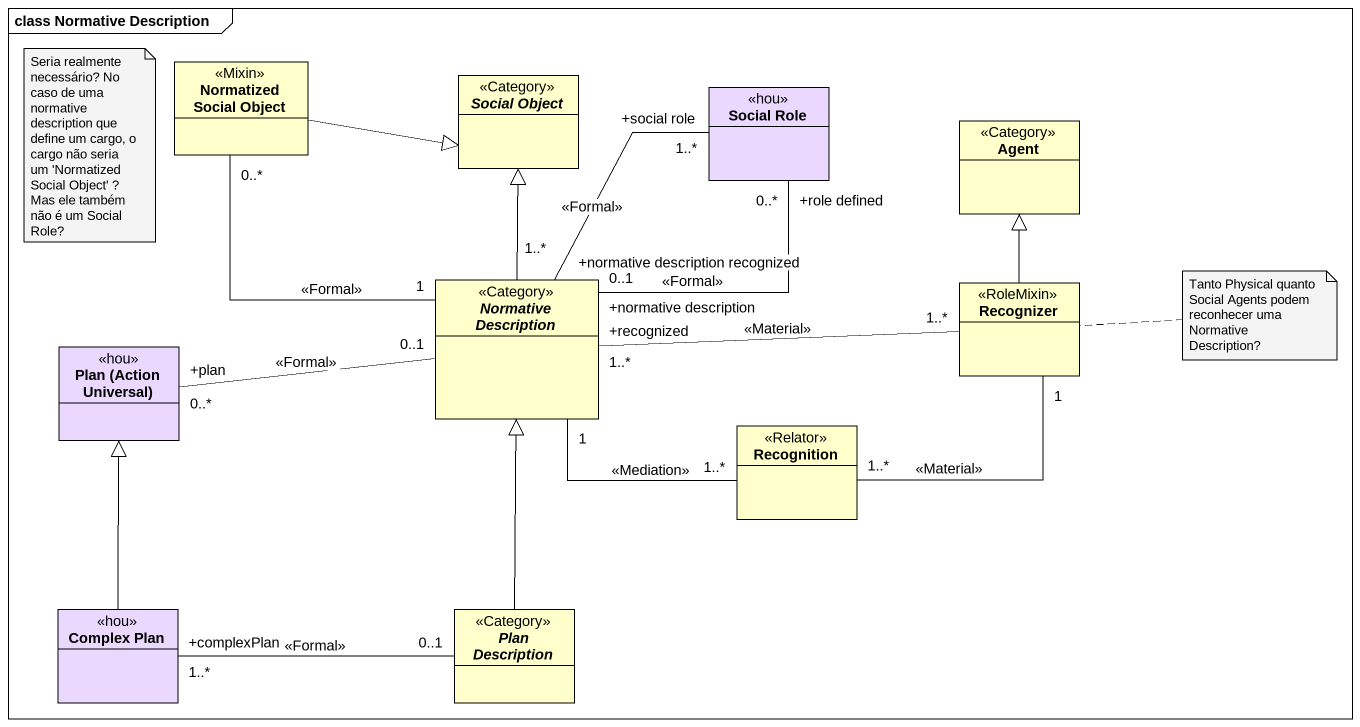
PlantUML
@startuml
mainframe class Normative Description
hide circle
hide empty members
class "Normatized Social Object" as Normatized_Social_Object <<Mixin>>
abstract class "Social Object" as Social_Object <<Category>>
class "Social Role" as Social_Role <<hou>> #EBD8FF
class "Agent" as Agent_ <<Category>>
abstract class "Normative Description" as Normative_Description <<Category>>
class Recognizer <<RoleMixin>>
class "Plan (Action Universal)" as Plan_Action_Universal <<hou>> #EBD8FF
class Recognition <<Relator>>
class "Complex Plan" as Complex_Plan <<hou>> #EBD8FF
abstract class "Plan Description" as Plan_Description <<Category>>
Normatized_Social_Object -right-|> Social_Object
Social_Role "+social role\n1..*" -- "+normative description recognized\n1..*" Normative_Description : <<Formal>>
Normative_Description "1" -up- "0..*" Normatized_Social_Object : <<Formal>>
Normative_Description -up-|> Social_Object
Normative_Description "+normative description\n0..1" -up- "+role defined\n0..*" Social_Role : <<Formal>>
Normative_Description "0..1" -left- "+plan\n0..*" Plan_Action_Universal : <<Formal>>
Recognizer -up-|> Agent_
Recognizer "1..*" -left- "+recognized\n1..*" Normative_Description : <<Material>>
Recognition "1..*" -left- "1" Normative_Description : <<Mediation>>
Recognition "1..*" -up- "1" Recognizer : <<Material>>
Complex_Plan -up-|> Plan_Action_Universal
Plan_Description -up-|> Normative_Description
Plan_Description "0..1" -left- "+complexPlan\n1..*" Complex_Plan : <<Formal>>
note as N1
  Seria realmente necessário? No caso de uma normative description que define um cargo, o cargo não seria um 'Normatized Social Object' ? Mas ele também não é um Social Role?
end note
note right of Recognizer : Tanto Physical quanto Social Agents podem reconhecer uma Normative Description?
@enduml
